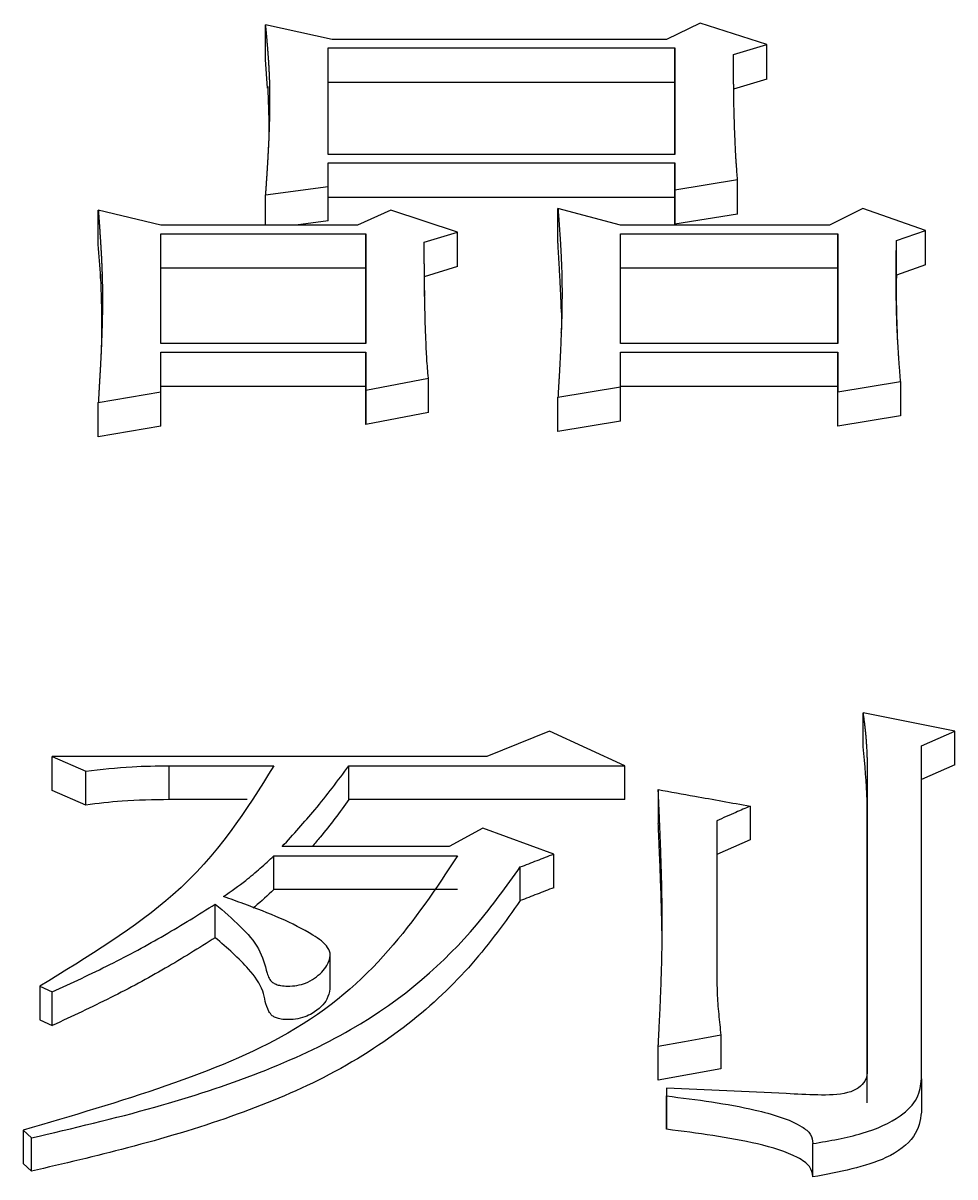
# Model space of a CAD drawing. Header units: millimetres. Extents: x 1890 to 4327, y 775 to 2498.
# Drawn here: x 2449.841 to 2452.253, y 2277.91 to 2280.897 of the extents above; entities that cross this region are included whole.
import ezdxf

# ---------------------------------------------------------------- set-up
doc = ezdxf.new("R2010")
doc.units = ezdxf.units.MM

msp = doc.modelspace()

# ---------------------------------------------------------------- linework, layer by layer
at = {"color": 7, "linetype": 'Continuous', "lineweight": 25}
for p, q in [((2450.4686, 2280.8024), (2450.4686, 2280.8924)), ((2450.6416, 2280.854), (2450.4686, 2280.8924)), ((2451.5936, 2280.8967), (2451.507, 2280.854)), ((2451.7666, 2280.8412), (2451.5936, 2280.8967)), ((2450.6308, 2280.8327), (2451.5287, 2280.8327)), ((2451.507, 2280.854), (2450.6416, 2280.854)), ((2451.5287, 2280.7427), (2451.5287, 2280.8327)), ((2451.6801, 2280.8155), (2451.7666, 2280.8412)), ((2451.7666, 2280.7512), (2451.7666, 2280.8412)), ((2450.4738, 2280.7278), (2450.4686, 2280.8024)), ((2451.5287, 2280.7427), (2450.6308, 2280.7427)), ((2451.7666, 2280.7512), (2451.6801, 2280.7256)), ((2451.5287, 2280.5567), (2450.6308, 2280.5567)), ((2450.6308, 2280.4739), (2450.6308, 2280.535)), ((2450.6308, 2280.535), (2451.5287, 2280.535)), ((2451.5287, 2280.535), (2451.5287, 2280.4652)), ((2451.5287, 2280.4454), (2451.5287, 2280.535)), ((2450.4686, 2280.4521), (2450.6308, 2280.4739)), ((2450.6308, 2280.3844), (2450.6308, 2280.4739)), ((2451.5287, 2280.4652), (2451.6909, 2280.4914)), ((2451.6909, 2280.4019), (2451.6909, 2280.4914)), ((2450.4686, 2280.3732), (2450.4686, 2280.4521)), ((2451.5287, 2280.4454), (2450.6308, 2280.4454)), ((2451.5287, 2280.4652), (2451.5287, 2280.3757)), ((2451.5287, 2280.3757), (2451.5287, 2280.4454)), ((2451.2258, 2280.3276), (2451.2258, 2280.417)), ((2451.388, 2280.3731), (2451.2258, 2280.417)), ((2452.0154, 2280.417), (2451.9289, 2280.3731)), ((2452.1777, 2280.3599), (2452.0154, 2280.417)), ((2450.0359, 2280.3233), (2450.0359, 2280.4127)), ((2450.1981, 2280.3732), (2450.0359, 2280.4127)), ((2450.6308, 2280.3844), (2450.547, 2280.3732)), ((2450.7931, 2280.4127), (2450.7066, 2280.3732)), ((2450.9662, 2280.3556), (2450.7931, 2280.4127)), ((2451.6909, 2280.4019), (2451.5287, 2280.3757)), ((2450.7066, 2280.3732), (2450.1981, 2280.3732)), ((2450.8796, 2280.3292), (2450.9662, 2280.3556)), ((2450.9662, 2280.2662), (2450.9662, 2280.3556)), ((2451.9289, 2280.3731), (2451.388, 2280.3731)), ((2452.102, 2280.3335), (2452.1777, 2280.3599)), ((2452.1777, 2280.2706), (2452.1777, 2280.3599)), ((2450.1981, 2280.3512), (2450.7282, 2280.3512)), ((2450.1981, 2280.0673), (2450.1981, 2280.3512)), ((2450.7282, 2280.3512), (2450.7282, 2280.0673)), ((2450.7282, 2280.2618), (2450.7282, 2280.3512)), ((2451.388, 2280.3512), (2451.9505, 2280.3511)), ((2451.388, 2280.0673), (2451.388, 2280.3512)), ((2451.9505, 2280.3511), (2451.9505, 2280.0673)), ((2451.9505, 2280.2618), (2451.9505, 2280.3511)), ((2452.102, 2280.2442), (2452.102, 2280.3335)), ((2450.9662, 2280.2662), (2450.8796, 2280.2398)), ((2452.1777, 2280.2706), (2452.102, 2280.2442)), ((2450.7282, 2280.2618), (2450.1981, 2280.2618)), ((2450.7282, 2280.0673), (2450.7282, 2280.2618)), ((2451.9505, 2280.2618), (2451.388, 2280.2618)), ((2451.9505, 2280.0673), (2451.9505, 2280.2618)), ((2452.102, 2280.2442), (2452.1019, 2280.2362)), ((2450.8809, 2280.19), (2450.8804, 2280.2211)), ((2450.7282, 2280.0673), (2450.1981, 2280.0673)), ((2451.9505, 2280.0673), (2451.388, 2280.0673)), ((2450.1981, 2279.9417), (2450.1981, 2280.045)), ((2450.1981, 2280.045), (2450.7282, 2280.0449)), ((2450.7282, 2280.0449), (2450.7282, 2279.9462)), ((2450.7282, 2279.956), (2450.7282, 2280.0449)), ((2451.388, 2280.0449), (2451.9505, 2280.0449)), ((2451.3881, 2279.9552), (2451.388, 2280.0449)), ((2451.9505, 2279.956), (2451.9505, 2280.0449)), ((2451.9505, 2280.0449), (2451.9506, 2279.9417)), ((2450.7282, 2279.9462), (2450.8905, 2279.9777)), ((2450.8905, 2279.8888), (2450.8905, 2279.9777)), ((2451.9506, 2279.9417), (2452.1128, 2279.9686)), ((2452.1128, 2279.9686), (2452.1128, 2279.8798)), ((2450.0359, 2279.9147), (2450.1981, 2279.9417)), ((2450.7282, 2279.956), (2450.1981, 2279.956)), ((2450.1981, 2279.8529), (2450.1981, 2279.9417)), ((2450.7282, 2279.8574), (2450.7282, 2279.956)), ((2450.7282, 2279.9462), (2450.7282, 2279.8574)), ((2451.2258, 2279.9282), (2451.3881, 2279.9552)), ((2451.9505, 2279.956), (2451.388, 2279.956)), ((2451.388, 2279.8664), (2451.3881, 2279.9552)), ((2451.9505, 2279.8529), (2451.9505, 2279.956)), ((2451.9505, 2279.8529), (2451.9506, 2279.9417)), ((2450.0359, 2279.8259), (2450.0359, 2279.9147)), ((2451.2258, 2279.8394), (2451.2258, 2279.9282)), ((2450.8905, 2279.8888), (2450.7282, 2279.8574)), ((2452.1128, 2279.8798), (2451.9505, 2279.8529)), ((2450.1981, 2279.8529), (2450.0359, 2279.8259)), ((2451.388, 2279.8664), (2451.2258, 2279.8394)), ((2452.2534, 2279.0636), (2452.0155, 2279.1107)), ((2452.0155, 2279.023), (2452.0155, 2279.1107)), ((2451.2042, 2279.0636), (2451.0419, 2278.9976)), ((2451.3989, 2278.9739), (2451.2042, 2279.0636)), ((2452.1669, 2279.0259), (2452.2534, 2279.0636)), ((2452.2534, 2278.976), (2452.2534, 2279.0636)), ((2452.1669, 2278.1636), (2452.1669, 2279.0259)), ((2449.9169, 2278.9976), (2450.0035, 2278.9598)), ((2451.0419, 2278.9976), (2449.9169, 2278.9976)), ((2449.9169, 2278.91), (2449.9169, 2278.9976)), ((2450.0034, 2278.8722), (2450.0035, 2278.9598)), ((2450.2198, 2278.9739), (2450.4901, 2278.9739)), ((2450.2198, 2278.8864), (2450.2198, 2278.9739)), ((2450.6849, 2278.9739), (2451.3989, 2278.9739)), ((2450.6849, 2278.8864), (2450.6849, 2278.9739)), ((2451.3989, 2278.8864), (2451.3989, 2278.9739)), ((2452.2534, 2278.976), (2452.1669, 2278.9383)), ((2450.0034, 2278.8722), (2449.9169, 2278.91)), ((2451.4854, 2278.9123), (2451.4854, 2278.8248)), ((2450.4217, 2278.8864), (2450.2198, 2278.8864)), ((2451.3989, 2278.8864), (2450.6849, 2278.8864)), ((2451.7234, 2278.8695), (2451.7234, 2278.7821)), ((2452.0263, 2278.8838), (2452.0263, 2278.1881)), ((2452.0263, 2278.8485), (2452.0263, 2278.8838)), ((2451.6369, 2278.8315), (2451.6369, 2278.4371)), ((2452.0263, 2278.7964), (2452.0263, 2278.8485)), ((2451.0311, 2278.8124), (2450.9446, 2278.7647)), ((2451.215, 2278.7455), (2451.0311, 2278.8124)), ((2451.7234, 2278.7821), (2451.6369, 2278.7441)), ((2452.0263, 2278.1016), (2452.0263, 2278.7964)), ((2450.4902, 2278.7408), (2450.9662, 2278.7408)), ((2450.4902, 2278.6535), (2450.4902, 2278.7408)), ((2450.9446, 2278.7647), (2450.5119, 2278.7647)), ((2451.215, 2278.6583), (2451.215, 2278.7455)), ((2451.1284, 2278.6248), (2451.1284, 2278.712)), ((2450.9662, 2278.6535), (2450.4902, 2278.6535)), ((2450.3388, 2278.5289), (2450.3388, 2278.616)), ((2450.6363, 2278.3964), (2450.6363, 2278.4834)), ((2449.8844, 2278.4031), (2449.9169, 2278.3885)), ((2449.8844, 2278.4031), (2449.8844, 2278.3163)), ((2449.9169, 2278.3018), (2449.9169, 2278.3885)), ((2449.8845, 2278.3163), (2449.9169, 2278.3018)), ((2451.6477, 2278.2763), (2451.6477, 2278.1897)), ((2451.4854, 2278.1604), (2451.4854, 2278.247)), ((2451.6477, 2278.1897), (2451.4854, 2278.1604)), ((2452.1669, 2278.1636), (2452.1669, 2278.0771)), ((2451.5071, 2278.139), (2451.5071, 2278.1193)), ((2451.5071, 2278.139), (2451.5071, 2278.0525)), ((2451.5071, 2278.0329), (2451.5071, 2278.1193)), ((2449.8412, 2278.0305), (2449.8412, 2277.9442)), ((2449.8412, 2278.0305), (2449.8628, 2278.0108)), ((2451.8857, 2277.9096), (2451.8857, 2277.9959)), ((2449.8412, 2277.9442), (2449.8628, 2277.9245))]:
    msp.add_line(p, q, dxfattribs=at)
at = {"color": 7, "linetype": 'Continuous', "lineweight": 25, "flags": 128}
for points in [[(2451.6477, 2278.2763), (2451.6007, 2278.2678), (2451.5537, 2278.2593), (2451.4854, 2278.247)], [(2449.8628, 2277.9245), (2449.8628, 2277.9631), (2449.8628, 2277.9869), (2449.8628, 2278.0108)]]:
    msp.add_lwpolyline(points, dxfattribs=at)
at = {"color": 7, "linetype": 'Continuous', "lineweight": 25}
for points, knots in [([(2450.4686, 2280.8924), (2450.4688, 2280.8894), (2450.4694, 2280.8832), (2450.4701, 2280.8755), (2450.4708, 2280.8679), (2450.4713, 2280.8617), (2450.472, 2280.854), (2450.4725, 2280.8479), (2450.4731, 2280.8402), (2450.4736, 2280.834), (2450.4743, 2280.8263), (2450.4747, 2280.8201), (2450.4753, 2280.8124), (2450.4757, 2280.8062), (2450.4762, 2280.7985), (2450.4766, 2280.7923), (2450.4771, 2280.7846), (2450.4774, 2280.7784), (2450.4778, 2280.7707), (2450.4781, 2280.7645), (2450.4783, 2280.7583), (2450.4786, 2280.7521), (2450.4788, 2280.7459), (2450.479, 2280.7382), (2450.4791, 2280.732), (2450.4793, 2280.7242), (2450.4794, 2280.718), (2450.4795, 2280.7102), (2450.4795, 2280.704), (2450.4795, 2280.6963), (2450.4795, 2280.69), (2450.4794, 2280.6823), (2450.4793, 2280.6651), (2450.4788, 2280.6433), (2450.4781, 2280.6215), (2450.4776, 2280.609), (2450.4773, 2280.6012), (2450.477, 2280.5933), (2450.4767, 2280.5871), (2450.4763, 2280.5793), (2450.476, 2280.573), (2450.4756, 2280.5652), (2450.4753, 2280.5589), (2450.4748, 2280.5511), (2450.4745, 2280.5448), (2450.474, 2280.537), (2450.4736, 2280.5307), (2450.4732, 2280.5228), (2450.4728, 2280.5166), (2450.4724, 2280.5103), (2450.472, 2280.504), (2450.4716, 2280.4977), (2450.4711, 2280.4898), (2450.4707, 2280.4835), (2450.4701, 2280.4757), (2450.4697, 2280.4694), (2450.4692, 2280.461), (2450.4688, 2280.4557), (2450.4686, 2280.4521)], [0, 0, 0, 0, 0.021203, 0.042406, 0.053008, 0.074211, 0.084813, 0.106016, 0.116618, 0.137821, 0.148423, 0.169626, 0.180228, 0.201431, 0.212032, 0.233236, 0.243837, 0.265041, 0.275642, 0.296845, 0.307447, 0.318049, 0.339252, 0.349854, 0.371057, 0.381658, 0.402862, 0.413463, 0.434667, 0.445268, 0.466472, 0.477073, 0.498276, 0.58309, 0.625497, 0.6467, 0.667903, 0.678505, 0.699708, 0.71031, 0.731513, 0.742114, 0.763318, 0.773919, 0.795123, 0.805724, 0.826927, 0.837529, 0.858732, 0.869334, 0.879936, 0.901139, 0.91174, 0.932944, 0.943545, 0.964749, 0.97535, 1, 1, 1, 1]), ([(2450.6308, 2280.5567), (2450.6308, 2280.603), (2450.6308, 2280.6956), (2450.6308, 2280.787), (2450.6308, 2280.8327)], [0, 0, 0, 0, 0.4999959, 1, 1, 1, 1]), ([(2451.5287, 2280.8327), (2451.5287, 2280.7869), (2451.5287, 2280.6955), (2451.5287, 2280.603), (2451.5287, 2280.5567)], [0, 0, 0, 0, 0.4999959, 1, 1, 1, 1]), ([(2451.6909, 2280.4914), (2451.6898, 2280.504), (2451.6884, 2280.5198), (2451.6871, 2280.5388), (2451.6865, 2280.5483), (2451.6854, 2280.5672), (2451.6837, 2280.6082), (2451.682, 2280.6522), (2451.6814, 2280.6866), (2451.6812, 2280.6976), (2451.6811, 2280.7039), (2451.6811, 2280.7085), (2451.681, 2280.7132), (2451.6809, 2280.7179), (2451.6809, 2280.7226), (2451.6808, 2280.7273), (2451.6808, 2280.732), (2451.6807, 2280.7367), (2451.6806, 2280.7414), (2451.6806, 2280.746), (2451.6805, 2280.7523), (2451.6805, 2280.7585), (2451.6804, 2280.7648), (2451.6804, 2280.7694), (2451.6804, 2280.7733), (2451.6804, 2280.7764), (2451.6803, 2280.7788), (2451.6803, 2280.7811), (2451.6803, 2280.7834), (2451.6803, 2280.7866), (2451.6803, 2280.7897), (2451.6802, 2280.7928), (2451.6802, 2280.7951), (2451.6802, 2280.7975), (2451.6802, 2280.7998), (2451.6802, 2280.8021), (2451.6802, 2280.8045), (2451.6802, 2280.8068), (2451.6801, 2280.8091), (2451.6801, 2280.812), (2451.6801, 2280.8142), (2451.6801, 2280.8155)], [0, 0, 0, 0, 0.1161503, 0.1451879, 0.1742255, 0.2032631, 0.3194139, 0.5517156, 0.6097907, 0.6388283, 0.653347, 0.6678658, 0.6823846, 0.6969034, 0.7114221, 0.7259409, 0.7404597, 0.7549785, 0.7694972, 0.784016, 0.7985348, 0.8275724, 0.8420911, 0.8566099, 0.8711287, 0.8783881, 0.8856475, 0.8929069, 0.9001662, 0.9074256, 0.9219444, 0.9292038, 0.9364632, 0.9437226, 0.950982, 0.9582413, 0.9655007, 0.9727601, 0.9800195, 0.9872789, 1, 1, 1, 1]), ([(2451.5287, 2280.5567), (2451.5287, 2280.573), (2451.5287, 2280.6354), (2451.5287, 2280.6971), (2451.5287, 2280.7427)], [0, 0, 0, 0, 0.260576, 1, 1, 1, 1]), ([(2450.4746, 2280.7326), (2450.4746, 2280.7326), (2450.4743, 2280.7349), (2450.4788, 2280.6267), (2450.477, 2280.5928), (2450.4761, 2280.5743)], [0, 0, 0, 0, 0.01145, 0.464143, 1, 1, 1, 1]), ([(2451.2258, 2280.417), (2451.226, 2280.4147), (2451.2262, 2280.4112), (2451.2266, 2280.4065), (2451.2269, 2280.4029), (2451.2271, 2280.3994), (2451.2274, 2280.3959), (2451.2277, 2280.3923), (2451.2279, 2280.3888), (2451.2282, 2280.3853), (2451.2284, 2280.3818), (2451.2287, 2280.3782), (2451.229, 2280.3747), (2451.2292, 2280.3712), (2451.2295, 2280.3676), (2451.2297, 2280.3641), (2451.2301, 2280.3594), (2451.2304, 2280.3547), (2451.2307, 2280.3499), (2451.231, 2280.3464), (2451.2312, 2280.3429), (2451.2314, 2280.3393), (2451.2316, 2280.3358), (2451.2319, 2280.3322), (2451.2321, 2280.3287), (2451.2323, 2280.3251), (2451.2325, 2280.3216), (2451.2327, 2280.3181), (2451.2329, 2280.3145), (2451.2332, 2280.3098), (2451.2335, 2280.3051), (2451.2337, 2280.3003), (2451.2341, 2280.2932), (2451.2348, 2280.2778), (2451.2354, 2280.2589), (2451.2359, 2280.2423), (2451.236, 2280.2339), (2451.2361, 2280.2292), (2451.2361, 2280.2256), (2451.2362, 2280.2221), (2451.2362, 2280.2185), (2451.2363, 2280.2149), (2451.2363, 2280.2114), (2451.2363, 2280.2078), (2451.2363, 2280.203), (2451.2363, 2280.1983), (2451.2363, 2280.1935), (2451.2363, 2280.1899), (2451.2363, 2280.1864), (2451.2363, 2280.1828), (2451.2363, 2280.1792), (2451.2362, 2280.1756), (2451.2362, 2280.1721), (2451.2361, 2280.1685), (2451.2361, 2280.1649), (2451.2361, 2280.1613), (2451.236, 2280.1578), (2451.2359, 2280.1542), (2451.2359, 2280.1506), (2451.2358, 2280.147), (2451.2357, 2280.1422), (2451.2356, 2280.1375), (2451.2355, 2280.1327), (2451.2354, 2280.1291), (2451.2353, 2280.1255), (2451.2352, 2280.1219), (2451.2351, 2280.1183), (2451.2349, 2280.1112), (2451.2344, 2280.0956), (2451.2336, 2280.0765), (2451.2329, 2280.0597), (2451.2325, 2280.0513), (2451.2323, 2280.0465), (2451.2321, 2280.0429), (2451.2319, 2280.0393), (2451.2317, 2280.0357), (2451.2316, 2280.0321), (2451.2314, 2280.0285), (2451.2311, 2280.0237), (2451.2309, 2280.0189), (2451.2306, 2280.0141), (2451.2305, 2280.0104), (2451.2303, 2280.0068), (2451.2301, 2280.0032), (2451.2299, 2279.9996), (2451.2297, 2279.996), (2451.2295, 2279.9924), (2451.2293, 2279.9888), (2451.2291, 2279.9852), (2451.2289, 2279.9816), (2451.2287, 2279.978), (2451.2284, 2279.9731), (2451.2281, 2279.9683), (2451.2278, 2279.9635), (2451.2276, 2279.9599), (2451.2274, 2279.9563), (2451.2272, 2279.9526), (2451.227, 2279.949), (2451.2268, 2279.9454), (2451.2266, 2279.9418), (2451.2264, 2279.9382), (2451.2261, 2279.9336), (2451.2259, 2279.9303), (2451.2258, 2279.9282)], [0, 0, 0, 0, 0.014624, 0.021936, 0.029248, 0.036561, 0.043873, 0.051185, 0.058497, 0.065809, 0.073121, 0.080433, 0.087745, 0.095057, 0.102369, 0.109682, 0.116994, 0.131618, 0.13893, 0.146242, 0.153554, 0.160866, 0.168178, 0.17549, 0.182803, 0.190115, 0.197427, 0.204739, 0.212051, 0.219363, 0.233987, 0.241299, 0.248611, 0.27786, 0.336357, 0.365605, 0.38023, 0.387542, 0.394854, 0.402166, 0.409478, 0.41679, 0.424102, 0.431414, 0.438727, 0.453351, 0.460663, 0.467975, 0.475287, 0.482599, 0.489911, 0.497223, 0.504535, 0.511848, 0.51916, 0.526472, 0.533784, 0.541096, 0.548408, 0.55572, 0.563032, 0.577656, 0.584969, 0.592281, 0.599593, 0.606905, 0.614217, 0.621529, 0.650778, 0.709274, 0.738523, 0.753147, 0.760459, 0.767771, 0.775083, 0.782395, 0.789708, 0.79702, 0.804332, 0.818956, 0.826268, 0.83358, 0.840892, 0.848204, 0.855516, 0.862829, 0.870141, 0.877453, 0.884765, 0.892077, 0.899389, 0.906701, 0.921325, 0.928638, 0.93595, 0.943262, 0.950574, 0.957886, 0.965198, 0.97251, 0.979822, 0.987134, 1, 1, 1, 1]), ([(2450.0359, 2280.4127), (2450.0361, 2280.4095), (2450.0365, 2280.4047), (2450.0369, 2280.3983), (2450.0373, 2280.3935), (2450.0376, 2280.3888), (2450.038, 2280.384), (2450.0383, 2280.3792), (2450.0387, 2280.3744), (2450.039, 2280.3696), (2450.0393, 2280.3648), (2450.0397, 2280.36), (2450.04, 2280.3552), (2450.0404, 2280.3488), (2450.0409, 2280.3424), (2450.0413, 2280.336), (2450.0416, 2280.3312), (2450.0419, 2280.3264), (2450.0423, 2280.32), (2450.0427, 2280.312), (2450.0433, 2280.3024), (2450.0438, 2280.2928), (2450.0443, 2280.2832), (2450.0447, 2280.2735), (2450.0451, 2280.2639), (2450.0455, 2280.2542), (2450.0458, 2280.2446), (2450.0461, 2280.2349), (2450.0463, 2280.2253), (2450.0465, 2280.2156), (2450.0467, 2280.2027), (2450.0468, 2280.1898), (2450.0468, 2280.1769), (2450.0467, 2280.1575), (2450.0462, 2280.1284), (2450.0454, 2280.0992), (2450.0445, 2280.0765), (2450.0439, 2280.0602), (2450.0431, 2280.0439), (2450.0425, 2280.0309), (2450.042, 2280.0211), (2450.0416, 2280.013), (2450.0412, 2280.0065), (2450.041, 2280.0016), (2450.0407, 2279.9967), (2450.0404, 2279.9918), (2450.0402, 2279.9869), (2450.0399, 2279.982), (2450.0396, 2279.9771), (2450.0392, 2279.9706), (2450.0388, 2279.964), (2450.0384, 2279.9575), (2450.0382, 2279.9534), (2450.038, 2279.9502), (2450.0379, 2279.9477), (2450.0377, 2279.9452), (2450.0376, 2279.9428), (2450.0374, 2279.9403), (2450.0372, 2279.9371), (2450.037, 2279.9338), (2450.0369, 2279.9305), (2450.0367, 2279.9281), (2450.0366, 2279.9256), (2450.0364, 2279.9232), (2450.0363, 2279.9207), (2450.0361, 2279.9179), (2450.036, 2279.9159), (2450.0359, 2279.9147)], [0, 0, 0, 0, 0.019469, 0.029204, 0.038938, 0.048673, 0.058408, 0.068142, 0.077877, 0.087611, 0.097346, 0.107081, 0.116815, 0.12655, 0.146019, 0.155754, 0.165488, 0.175223, 0.184958, 0.204427, 0.223896, 0.243365, 0.262835, 0.282304, 0.301773, 0.321242, 0.340712, 0.360181, 0.37965, 0.399119, 0.418589, 0.457527, 0.476996, 0.496466, 0.574343, 0.65222, 0.67169, 0.710628, 0.749567, 0.769036, 0.788505, 0.807974, 0.817709, 0.827444, 0.837178, 0.846913, 0.856647, 0.866382, 0.876117, 0.885851, 0.90532, 0.915055, 0.92479, 0.929657, 0.934524, 0.939392, 0.944259, 0.949126, 0.953994, 0.963728, 0.968595, 0.973463, 0.97833, 0.983197, 0.988065, 0.992932, 1, 1, 1, 1]), ([(2450.8905, 2279.9777), (2450.889, 2279.9943), (2450.8867, 2280.0192), (2450.8852, 2280.0481), (2450.8846, 2280.0626), (2450.884, 2280.0771), (2450.8823, 2280.1205), (2450.8812, 2280.1637), (2450.8807, 2280.2007), (2450.8806, 2280.2068), (2450.8805, 2280.213), (2450.8804, 2280.2191), (2450.8804, 2280.2243), (2450.8803, 2280.2294), (2450.8803, 2280.2345), (2450.8802, 2280.2406), (2450.8801, 2280.2468), (2450.8801, 2280.2519), (2450.8801, 2280.257), (2450.88, 2280.2621), (2450.88, 2280.2683), (2450.8799, 2280.2734), (2450.8799, 2280.2785), (2450.8799, 2280.2836), (2450.8798, 2280.2887), (2450.8798, 2280.2928), (2450.8798, 2280.2958), (2450.8798, 2280.2989), (2450.8798, 2280.3015), (2450.8798, 2280.304), (2450.8797, 2280.3066), (2450.8797, 2280.3096), (2450.8797, 2280.3122), (2450.8797, 2280.3147), (2450.8797, 2280.3173), (2450.8797, 2280.3203), (2450.8797, 2280.3229), (2450.8796, 2280.3258), (2450.8796, 2280.3277), (2450.8796, 2280.3292)], [0, 0, 0, 0, 0.1404896, 0.2107353, 0.2458577, 0.2634189, 0.3336637, 0.6146474, 0.6322086, 0.6497698, 0.667331, 0.6848922, 0.7024533, 0.7112339, 0.7287951, 0.7463563, 0.7639175, 0.7814787, 0.7902593, 0.8078205, 0.8253817, 0.8429429, 0.8517235, 0.8692847, 0.8868458, 0.8956264, 0.904407, 0.9131876, 0.9219682, 0.9263585, 0.9351391, 0.9439197, 0.9527003, 0.9570906, 0.9658712, 0.9746518, 0.9834324, 0.9878227, 1, 1, 1, 1]), ([(2451.2345, 2280.1573), (2451.2344, 2280.1615), (2451.2339, 2280.1751), (2451.2331, 2280.1934), (2451.2323, 2280.21), (2451.2319, 2280.2195), (2451.2315, 2280.2266), (2451.2312, 2280.2337), (2451.2308, 2280.2407), (2451.2304, 2280.2478), (2451.23, 2280.2549), (2451.2296, 2280.262), (2451.2292, 2280.2691), (2451.2288, 2280.2761), (2451.2283, 2280.2856), (2451.2277, 2280.295), (2451.2272, 2280.3044), (2451.2267, 2280.3115), (2451.2263, 2280.3192), (2451.226, 2280.3246), (2451.2258, 2280.3276)], [0, 0, 0, 0, 0.0725302, 0.2389621, 0.3221779, 0.3637859, 0.4053938, 0.4470017, 0.4886096, 0.5302176, 0.5718255, 0.6134334, 0.6550413, 0.6966493, 0.7382572, 0.821473, 0.863081, 0.9046889, 0.9462968, 1, 1, 1, 1]), ([(2452.1128, 2279.9686), (2452.1127, 2279.9707), (2452.1122, 2279.9769), (2452.1115, 2279.9851), (2452.1109, 2279.9932), (2452.1103, 2280.0014), (2452.1095, 2280.0117), (2452.1086, 2280.024), (2452.1078, 2280.0362), (2452.1071, 2280.0464), (2452.1062, 2280.0607), (2452.1046, 2280.0873), (2452.1034, 2280.1158), (2452.1027, 2280.1381), (2452.1024, 2280.1483), (2452.1022, 2280.1585), (2452.1019, 2280.1706), (2452.1017, 2280.1828), (2452.1016, 2280.195), (2452.1015, 2280.2071), (2452.1014, 2280.2193), (2452.1014, 2280.2294), (2452.1014, 2280.2395), (2452.1014, 2280.2496), (2452.1014, 2280.2597), (2452.1015, 2280.2678), (2452.1015, 2280.2738), (2452.1015, 2280.2799), (2452.1016, 2280.286), (2452.1016, 2280.292), (2452.1017, 2280.298), (2452.1017, 2280.3041), (2452.1018, 2280.3101), (2452.1018, 2280.3152), (2452.1019, 2280.3192), (2452.1019, 2280.3217), (2452.1019, 2280.3242), (2452.1019, 2280.3267), (2452.102, 2280.33), (2452.102, 2280.3323), (2452.102, 2280.3335)], [0, 0, 0, 0, 0.016701, 0.050103, 0.066804, 0.083505, 0.116907, 0.150309, 0.183711, 0.217114, 0.233815, 0.300619, 0.434229, 0.467631, 0.484332, 0.517734, 0.551136, 0.584538, 0.617941, 0.651343, 0.684745, 0.718147, 0.734848, 0.76825, 0.801652, 0.818353, 0.835054, 0.851755, 0.868456, 0.885157, 0.901858, 0.918559, 0.93526, 0.951962, 0.960312, 0.968663, 0.972838, 0.981188, 0.989539, 1, 1, 1, 1]), ([(2450.0419, 2280.2354), (2450.0419, 2280.2365), (2450.0405, 2280.2659), (2450.0381, 2280.2951), (2450.0359, 2280.3233)], [0, 0, 0, 0, 0.037434, 1, 1, 1, 1]), ([(2450.041, 2280.2522), (2450.041, 2280.2517), (2450.0416, 2280.2388), (2450.0461, 2280.1142), (2450.0439, 2280.0643), (2450.0427, 2280.0356)], [0, 0, 0, 0, 0.017281, 0.434868, 1, 1, 1, 1]), ([(2452.1056, 2280.0712), (2452.1043, 2280.106), (2452.1024, 2280.158), (2452.102, 2280.2105), (2452.1019, 2280.242), (2452.1019, 2280.2417), (2452.1019, 2280.2416)], [0, 0, 0, 0, 0.575054, 0.859765, 0.986342, 1, 1, 1, 1]), ([(2451.2343, 2280.1629), (2451.2345, 2280.1544), (2451.2348, 2280.1397), (2451.2347, 2280.113), (2451.2345, 2280.1023), (2451.2343, 2280.0945), (2451.2344, 2280.096), (2451.2344, 2280.0962)], [0, 0, 0, 0, 0.42739, 0.739117, 0.908863, 0.989824, 1, 1, 1, 1]), ([(2452.0155, 2279.1107), (2452.0159, 2279.1072), (2452.0169, 2279.1002), (2452.0181, 2279.0914), (2452.019, 2279.0844), (2452.0198, 2279.0773), (2452.0206, 2279.0703), (2452.0214, 2279.0633), (2452.0221, 2279.0562), (2452.0227, 2279.0492), (2452.0233, 2279.0421), (2452.0237, 2279.0368), (2452.0242, 2279.0298), (2452.0246, 2279.0227), (2452.0251, 2279.0139), (2452.0254, 2279.0068), (2452.0257, 2278.9998), (2452.0259, 2278.9927), (2452.0261, 2278.9856), (2452.0263, 2278.9785), (2452.0264, 2278.9732), (2452.0264, 2278.9679), (2452.0265, 2278.9626), (2452.0266, 2278.9573), (2452.0266, 2278.9529), (2452.0266, 2278.9493), (2452.0266, 2278.9458), (2452.0266, 2278.9422), (2452.0266, 2278.9387), (2452.0266, 2278.9352), (2452.0266, 2278.9316), (2452.0266, 2278.9281), (2452.0266, 2278.9245), (2452.0266, 2278.921), (2452.0266, 2278.9174), (2452.0266, 2278.9139), (2452.0265, 2278.9103), (2452.0265, 2278.9068), (2452.0265, 2278.9032), (2452.0264, 2278.8997), (2452.0264, 2278.8961), (2452.0264, 2278.8927), (2452.0263, 2278.8886), (2452.0263, 2278.8854), (2452.0263, 2278.8838)], [0, 0, 0, 0, 0.046719, 0.093437, 0.116797, 0.140156, 0.186875, 0.210234, 0.233594, 0.280313, 0.303672, 0.327031, 0.350391, 0.397109, 0.420469, 0.467188, 0.490547, 0.513906, 0.560625, 0.583984, 0.607344, 0.630703, 0.654062, 0.677422, 0.700781, 0.712461, 0.72414, 0.7475, 0.759179, 0.770859, 0.794218, 0.805898, 0.817578, 0.840937, 0.852617, 0.864296, 0.887656, 0.899335, 0.911015, 0.934374, 0.946054, 0.957734, 0.978867, 1, 1, 1, 1]), ([(2452.0263, 2278.7964), (2452.0268, 2278.8254), (2452.0281, 2278.9013), (2452.0203, 2278.9765), (2452.0155, 2279.023)], [0, 0, 0, 0, 0.3832008, 1, 1, 1, 1]), ([(2450.4901, 2278.9739), (2450.4186, 2278.8588), (2450.2895, 2278.6512), (2450.0093, 2278.4796), (2449.8844, 2278.4031)], [0, 0, 0, 0, 0.554519, 1, 1, 1, 1]), ([(2450.0035, 2278.9598), (2450.0432, 2278.9645), (2450.1143, 2278.9729), (2450.1875, 2278.9736), (2450.2198, 2278.974)], [0, 0, 0, 0, 0.558835, 1, 1, 1, 1]), ([(2450.5119, 2278.7647), (2450.5409, 2278.7964), (2450.5869, 2278.8467), (2450.6421, 2278.9169), (2450.6706, 2278.9549), (2450.6849, 2278.9739)], [0, 0, 0, 0, 0.459907, 0.729904, 1, 1, 1, 1]), ([(2451.4854, 2278.247), (2451.4855, 2278.2492), (2451.4857, 2278.2525), (2451.4859, 2278.2569), (2451.4861, 2278.2603), (2451.4863, 2278.2636), (2451.4864, 2278.2669), (2451.4866, 2278.2702), (2451.4868, 2278.2735), (2451.4869, 2278.2769), (2451.4871, 2278.2802), (2451.4873, 2278.2835), (2451.4875, 2278.2879), (2451.4877, 2278.2935), (2451.4881, 2278.3001), (2451.4884, 2278.3067), (2451.4887, 2278.3133), (2451.489, 2278.32), (2451.4894, 2278.3266), (2451.4897, 2278.3332), (2451.4901, 2278.342), (2451.4906, 2278.3531), (2451.4912, 2278.3663), (2451.4917, 2278.3795), (2451.4922, 2278.3927), (2451.4929, 2278.4103), (2451.4935, 2278.4279), (2451.4942, 2278.4499), (2451.4947, 2278.4718), (2451.4953, 2278.4981), (2451.4956, 2278.5244), (2451.4958, 2278.5507), (2451.4957, 2278.5725), (2451.4957, 2278.59), (2451.4955, 2278.6031), (2451.4954, 2278.6161), (2451.4952, 2278.6292), (2451.495, 2278.6423), (2451.4947, 2278.6553), (2451.4945, 2278.6684), (2451.4942, 2278.6814), (2451.4938, 2278.6944), (2451.4933, 2278.7118), (2451.4928, 2278.7291), (2451.4922, 2278.7465), (2451.4918, 2278.7594), (2451.4913, 2278.7724), (2451.4909, 2278.7832), (2451.4905, 2278.7919), (2451.4903, 2278.7984), (2451.49, 2278.8048), (2451.4898, 2278.8113), (2451.4895, 2278.8178), (2451.4892, 2278.8243), (2451.4889, 2278.8329), (2451.4885, 2278.8415), (2451.4882, 2278.8501), (2451.4879, 2278.8566), (2451.4876, 2278.8631), (2451.4873, 2278.8695), (2451.487, 2278.876), (2451.4867, 2278.8824), (2451.4865, 2278.8889), (2451.4862, 2278.8953), (2451.4858, 2278.9031), (2451.4856, 2278.9088), (2451.4854, 2278.9123)], [0, 0, 0, 0, 0.009839, 0.014759, 0.019678, 0.024598, 0.029518, 0.034437, 0.039357, 0.044276, 0.049196, 0.054116, 0.059035, 0.068874, 0.078714, 0.088553, 0.098392, 0.108231, 0.11807, 0.12791, 0.137749, 0.157427, 0.177105, 0.196784, 0.216462, 0.236141, 0.275497, 0.295176, 0.334533, 0.373889, 0.413246, 0.452603, 0.49196, 0.511638, 0.531317, 0.550995, 0.570673, 0.590352, 0.61003, 0.629709, 0.649387, 0.669065, 0.688744, 0.728101, 0.747779, 0.767457, 0.787136, 0.806814, 0.816653, 0.826493, 0.836332, 0.846171, 0.85601, 0.865849, 0.875689, 0.895367, 0.905206, 0.915045, 0.924884, 0.934724, 0.944563, 0.954402, 0.964241, 0.97408, 0.98392, 1, 1, 1, 1]), ([(2451.4854, 2278.9123), (2451.517, 2278.9066), (2451.5724, 2278.8967), (2451.6518, 2278.8824), (2451.6995, 2278.8738), (2451.7234, 2278.8695)], [0, 0, 0, 0, 0.397994, 0.698997, 1, 1, 1, 1]), ([(2450.2198, 2278.8864), (2450.1787, 2278.8858), (2450.1055, 2278.8848), (2450.0346, 2278.8761), (2450.0034, 2278.8722)], [0, 0, 0, 0, 0.561086, 1, 1, 1, 1]), ([(2450.6849, 2278.8864), (2450.6609, 2278.854), (2450.6306, 2278.8132), (2450.5963, 2278.7729), (2450.5893, 2278.7647)], [0, 0, 0, 0, 0.794835, 1, 1, 1, 1]), ([(2451.7234, 2278.8695), (2451.711, 2278.8641), (2451.6904, 2278.8551), (2451.6616, 2278.8424), (2451.6451, 2278.8351), (2451.6369, 2278.8315)], [0, 0, 0, 0, 0.428367, 0.714183, 1, 1, 1, 1]), ([(2451.4955, 2278.5154), (2451.4954, 2278.5201), (2451.4953, 2278.5423), (2451.4946, 2278.5731), (2451.4936, 2278.6165), (2451.4925, 2278.6512), (2451.4912, 2278.6858), (2451.4903, 2278.7118), (2451.4894, 2278.7333), (2451.4887, 2278.7506), (2451.4881, 2278.7635), (2451.4876, 2278.7764), (2451.487, 2278.7894), (2451.4863, 2278.8055), (2451.4858, 2278.8173), (2451.4854, 2278.8248)], [0, 0, 0, 0, 0.045255, 0.213115, 0.297045, 0.464905, 0.548835, 0.632765, 0.716695, 0.75866, 0.800624, 0.842589, 0.884554, 0.926519, 1, 1, 1, 1]), ([(2450.9662, 2278.7408), (2450.8553, 2278.5736), (2450.6528, 2278.2685), (2450.0939, 2278.1046), (2449.8412, 2278.0305)], [0, 0, 0, 0, 0.5478251, 1, 1, 1, 1]), ([(2450.3604, 2278.6352), (2450.3799, 2278.6491), (2450.4133, 2278.6731), (2450.4556, 2278.7086), (2450.4787, 2278.73), (2450.4902, 2278.7408)], [0, 0, 0, 0, 0.409889, 0.704653, 1, 1, 1, 1]), ([(2451.1284, 2278.712), (2451.1429, 2278.7176), (2451.1717, 2278.7288), (2451.2006, 2278.7399), (2451.215, 2278.7455)], [0, 0, 0, 0, 0.4999997, 1, 1, 1, 1]), ([(2449.8628, 2278.0108), (2449.9704, 2278.0359), (2450.2734, 2278.1066), (2450.7223, 2278.2752), (2450.9863, 2278.5137), (2451.0925, 2278.6619), (2451.1284, 2278.712)], [0, 0, 0, 0, 0.181249, 0.510223, 0.834429, 1, 1, 1, 1]), ([(2450.4902, 2278.6535), (2450.4746, 2278.6385), (2450.4576, 2278.6223), (2450.438, 2278.6068), (2450.4365, 2278.6057)], [0, 0, 0, 0, 0.924718, 1, 1, 1, 1]), ([(2451.215, 2278.6583), (2451.2006, 2278.6527), (2451.1717, 2278.6416), (2451.1429, 2278.6304), (2451.1284, 2278.6248)], [0, 0, 0, 0, 0.5000001, 1, 1, 1, 1]), ([(2451.1284, 2278.6248), (2451.0892, 2278.57), (2450.9722, 2278.4061), (2450.6729, 2278.1596), (2450.2179, 2278.007), (2449.9463, 2277.9439), (2449.8628, 2277.9245)], [0, 0, 0, 0, 0.181362, 0.542092, 0.85934, 1, 1, 1, 1]), ([(2450.3388, 2278.616), (2450.3611, 2278.597), (2450.4045, 2278.5599), (2450.4563, 2278.5005), (2450.4678, 2278.4537), (2450.477, 2278.4245), (2450.4846, 2278.4144), (2450.4955, 2278.4079), (2450.5092, 2278.4044), (2450.5281, 2278.403), (2450.5507, 2278.4049), (2450.5757, 2278.4116), (2450.6049, 2278.4288), (2450.628, 2278.4535), (2450.6391, 2278.4814), (2450.6299, 2278.5097), (2450.5598, 2278.5594), (2450.4608, 2278.5995), (2450.3778, 2278.629), (2450.3604, 2278.6352)], [0, 0, 0, 0, 0.119378, 0.233044, 0.347088, 0.372157, 0.392491, 0.404557, 0.416667, 0.432851, 0.454707, 0.476798, 0.507453, 0.574091, 0.621959, 0.658929, 0.726106, 0.942431, 1, 1, 1, 1]), ([(2449.9169, 2278.3885), (2449.9673, 2278.4119), (2450.0685, 2278.4589), (2450.2095, 2278.5349), (2450.2956, 2278.5889), (2450.3388, 2278.616)], [0, 0, 0, 0, 0.33078, 0.664698, 1, 1, 1, 1]), ([(2450.3388, 2278.5289), (2450.2962, 2278.5022), (2450.2107, 2278.4486), (2450.0696, 2278.3727), (2449.9679, 2278.3254), (2449.9169, 2278.3018)], [0, 0, 0, 0, 0.331031, 0.66482, 1, 1, 1, 1]), ([(2450.6355, 2278.3961), (2450.6337, 2278.3873), (2450.629, 2278.3647), (2450.6031, 2278.3397), (2450.5713, 2278.3232), (2450.5472, 2278.3175), (2450.5243, 2278.3163), (2450.5064, 2278.3181), (2450.4941, 2278.3218), (2450.4838, 2278.3283), (2450.4683, 2278.3512), (2450.4669, 2278.3932), (2450.42, 2278.4584), (2450.3695, 2278.5023), (2450.3388, 2278.5289)], [0, 0, 0, 0, 0.076683, 0.19712, 0.23509, 0.273395, 0.309405, 0.332504, 0.351157, 0.36981, 0.403426, 0.558532, 0.73155, 1, 1, 1, 1]), ([(2451.6369, 2278.4371), (2451.6371, 2278.4201), (2451.6376, 2278.3848), (2451.6415, 2278.3312), (2451.6456, 2278.2946), (2451.6477, 2278.2763)], [0, 0, 0, 0, 0.318332, 0.659091, 1, 1, 1, 1]), ([(2452.0265, 2278.1881), (2452.026, 2278.1777), (2452.0252, 2278.161), (2452.0063, 2278.1395), (2451.9662, 2278.1217), (2451.8959, 2278.121), (2451.742, 2278.1294), (2451.6109, 2278.1347), (2451.5071, 2278.139)], [0, 0, 0, 0, 0.10163, 0.162723, 0.225538, 0.354202, 0.488391, 1, 1, 1, 1]), ([(2451.8857, 2277.9959), (2451.9296, 2278.0033), (2452.0158, 2278.0179), (2452.112, 2278.0609), (2452.1608, 2278.1129), (2452.1649, 2278.1468), (2452.1669, 2278.1636)], [0, 0, 0, 0, 0.2921, 0.574018, 0.788471, 1, 1, 1, 1]), ([(2451.5071, 2278.1193), (2451.5853, 2278.1095), (2451.6877, 2278.0966), (2451.8029, 2278.0657), (2451.853, 2278.0446), (2451.8832, 2278.02), (2451.8848, 2278.0042), (2451.8857, 2277.9959)], [0, 0, 0, 0, 0.498299, 0.652925, 0.808708, 0.899126, 1, 1, 1, 1]), ([(2452.1669, 2278.0771), (2452.1635, 2278.0557), (2452.1566, 2278.0124), (2452.0646, 2277.9429), (2451.9543, 2277.9223), (2451.8857, 2277.9096)], [0, 0, 0, 0, 0.269848, 0.545951, 1, 1, 1, 1]), ([(2451.5071, 2278.0525), (2451.5071, 2278.0489), (2451.5071, 2278.0423), (2451.5071, 2278.0358), (2451.5071, 2278.0329)], [0, 0, 0, 0, 0.56, 1, 1, 1, 1]), ([(2451.8857, 2277.9096), (2451.8844, 2277.9188), (2451.8819, 2277.9375), (2451.8331, 2277.9703), (2451.7082, 2278.0074), (2451.5873, 2278.0227), (2451.5071, 2278.0329)], [0, 0, 0, 0, 0.11161, 0.226436, 0.486559, 1, 1, 1, 1])]:
    msp.add_open_spline(points, degree=3, knots=knots, dxfattribs=at)

doc.saveas('drawing.dxf')
